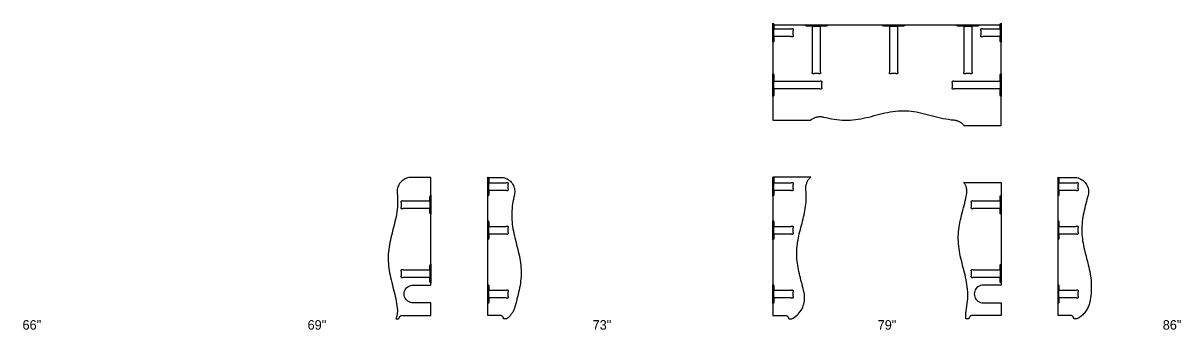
# Model space of a CAD drawing. Header units: inches. Extents: x 0 to 986, y -3 to 61.
# Drawn here: x 742.2 to 985.8, y -3 to 61.4 of the extents above; entities that cross this region are included whole.
import ezdxf
from ezdxf.enums import TextEntityAlignment as Align

# ---------------------------------------------------------------- set-up
doc = ezdxf.new("R2010")
doc.units = ezdxf.units.IN

msp = doc.modelspace()

# ---------------------------------------------------------------- linework, layer by layer
at = {"layer": 'BRACKET_CUT_LINE', "color": 4}
for p, q in [((900.2, 58.59), (900.2, 60.2)), ((908.33, 60.8), (909.95, 60.8)), ((924.58, 60.8), (926.2, 60.8)), ((940.21, 60.8), (941.82, 60.8)), ((947.8, 60.2), (947.8, 58.59)), ((900.2, 47.58), (900.2, 49.2)), ((947.8, 49.2), (947.8, 47.58)), ((840.2, 26.25), (840.2, 27.86)), ((900.2, 26.25), (900.2, 27.86)), ((960.2, 26.25), (960.2, 27.86)), ((827.8, 24.04), (827.8, 22.43)), ((947.8, 24.04), (947.8, 22.43)), ((840.2, 17.1), (840.2, 18.71)), ((900.2, 17.1), (900.2, 18.71)), ((960.2, 17.1), (960.2, 18.71)), ((827.8, 9.59), (827.8, 7.97)), ((947.8, 9.59), (947.8, 7.97)), ((840.2, 3.67), (840.2, 5.29)), ((900.2, 3.67), (900.2, 5.29)), ((960.2, 3.67), (960.2, 5.29))]:
    msp.add_line(p, q, dxfattribs=at)
at = {"layer": 'BRACKET_OUTLINE', "color": 6}
for points in [[(900, 61.4), (900.04, 61.36), (900.08, 61.32), (900.12, 61.27), (900.15, 61.22), (900.17, 61.17), (900.19, 61.11), (900.2, 61.06), (900.2, 61), (900.2, 60.2), (903.85, 60.2), (903.86, 60.22), (903.88, 60.23), (903.91, 60.24), (903.93, 60.25), (903.95, 60.26), (903.97, 60.27), (904, 60.27), (904.02, 60.27), (904.05, 60.27), (904.07, 60.27), (904.1, 60.26), (904.12, 60.25), (904.14, 60.24), (904.16, 60.23), (904.18, 60.22), (904.2, 60.2), (904.22, 60.18), (904.23, 60.16), (904.24, 60.14), (904.25, 60.12), (904.26, 60.1), (904.27, 60.07), (904.27, 60.05), (904.27, 60.02), (904.27, 60), (904.27, 59.97), (904.26, 59.95), (904.25, 59.93), (904.24, 59.91), (904.23, 59.88), (904.22, 59.86), (904.2, 59.85), (904.2, 58.94), (904.22, 58.92), (904.23, 58.9), (904.24, 58.88), (904.25, 58.86), (904.26, 58.83), (904.27, 58.81), (904.27, 58.79), (904.27, 58.76), (904.27, 58.74), (904.27, 58.71), (904.26, 58.69), (904.25, 58.67), (904.24, 58.64), (904.23, 58.62), (904.22, 58.6), (904.2, 58.59), (904.18, 58.57), (904.16, 58.55), (904.14, 58.54), (904.12, 58.53), (904.1, 58.52), (904.07, 58.52), (904.05, 58.51), (904.02, 58.51), (904, 58.51), (903.97, 58.52), (903.95, 58.52), (903.93, 58.53), (903.91, 58.54), (903.88, 58.55), (903.86, 58.57), (903.85, 58.59), (900.2, 58.59), (900.2, 57.78), (900.2, 57.73), (900.19, 57.67), (900.17, 57.61), (900.15, 57.56), (900.12, 57.51), (900.08, 57.46), (900.04, 57.42), (900, 57.38), (900, 61.4)], [(911.52, 61), (911.49, 60.96), (911.45, 60.92), (911.4, 60.88), (911.35, 60.85), (911.3, 60.83), (911.24, 60.81), (911.18, 60.8), (911.12, 60.8), (909.95, 60.8), (909.95, 51.15), (909.96, 51.14), (909.98, 51.12), (909.99, 51.09), (910, 51.07), (910.01, 51.05), (910.01, 51.03), (910.02, 51), (910.02, 50.98), (910.02, 50.95), (910.01, 50.93), (910.01, 50.9), (910, 50.88), (909.99, 50.86), (909.98, 50.84), (909.96, 50.82), (909.95, 50.8), (909.93, 50.78), (909.91, 50.77), (909.89, 50.76), (909.86, 50.75), (909.84, 50.74), (909.82, 50.73), (909.79, 50.73), (909.77, 50.73), (909.74, 50.73), (909.72, 50.73), (909.7, 50.74), (909.67, 50.75), (909.65, 50.76), (909.63, 50.77), (909.61, 50.78), (909.59, 50.8), (908.68, 50.8), (908.67, 50.78), (908.65, 50.77), (908.62, 50.76), (908.6, 50.75), (908.58, 50.74), (908.56, 50.73), (908.53, 50.73), (908.51, 50.73), (908.48, 50.73), (908.46, 50.73), (908.43, 50.74), (908.41, 50.75), (908.39, 50.76), (908.37, 50.77), (908.35, 50.78), (908.33, 50.8), (908.31, 50.82), (908.3, 50.84), (908.29, 50.86), (908.28, 50.88), (908.27, 50.9), (908.26, 50.93), (908.26, 50.95), (908.26, 50.98), (908.26, 51), (908.26, 51.03), (908.27, 51.05), (908.28, 51.07), (908.29, 51.09), (908.3, 51.12), (908.31, 51.14), (908.33, 51.15), (908.33, 60.8), (907.15, 60.8), (907.09, 60.8), (907.04, 60.81), (906.98, 60.83), (906.93, 60.85), (906.88, 60.88), (906.83, 60.92), (906.79, 60.96), (906.75, 61), (911.52, 61)], [(927.77, 61), (927.74, 60.96), (927.7, 60.92), (927.65, 60.88), (927.6, 60.85), (927.55, 60.83), (927.49, 60.81), (927.43, 60.8), (927.38, 60.8), (926.2, 60.8), (926.2, 51.15), (926.21, 51.14), (926.23, 51.12), (926.24, 51.09), (926.25, 51.07), (926.26, 51.05), (926.26, 51.03), (926.27, 51), (926.27, 50.98), (926.27, 50.95), (926.26, 50.93), (926.26, 50.9), (926.25, 50.88), (926.24, 50.86), (926.23, 50.84), (926.21, 50.82), (926.2, 50.8), (926.18, 50.78), (926.16, 50.77), (926.14, 50.76), (926.11, 50.75), (926.09, 50.74), (926.07, 50.73), (926.04, 50.73), (926.02, 50.73), (925.99, 50.73), (925.97, 50.73), (925.95, 50.74), (925.92, 50.75), (925.9, 50.76), (925.88, 50.77), (925.86, 50.78), (925.84, 50.8), (924.93, 50.8), (924.92, 50.78), (924.9, 50.77), (924.87, 50.76), (924.85, 50.75), (924.83, 50.74), (924.81, 50.73), (924.78, 50.73), (924.76, 50.73), (924.73, 50.73), (924.71, 50.73), (924.68, 50.74), (924.66, 50.75), (924.64, 50.76), (924.62, 50.77), (924.6, 50.78), (924.58, 50.8), (924.56, 50.82), (924.55, 50.84), (924.54, 50.86), (924.53, 50.88), (924.52, 50.9), (924.51, 50.93), (924.51, 50.95), (924.51, 50.98), (924.51, 51), (924.51, 51.03), (924.52, 51.05), (924.53, 51.07), (924.54, 51.09), (924.55, 51.12), (924.56, 51.14), (924.58, 51.15), (924.58, 60.8), (923.4, 60.8), (923.34, 60.8), (923.29, 60.81), (923.23, 60.83), (923.18, 60.85), (923.13, 60.88), (923.08, 60.92), (923.04, 60.96), (923, 61), (927.77, 61)], [(943.4, 61), (943.36, 60.96), (943.32, 60.92), (943.27, 60.88), (943.22, 60.85), (943.17, 60.83), (943.11, 60.81), (943.06, 60.8), (943, 60.8), (941.82, 60.8), (941.82, 51.15), (941.84, 51.14), (941.85, 51.12), (941.86, 51.09), (941.87, 51.07), (941.88, 51.05), (941.89, 51.03), (941.89, 51), (941.89, 50.98), (941.89, 50.95), (941.89, 50.93), (941.88, 50.9), (941.87, 50.88), (941.86, 50.86), (941.85, 50.84), (941.84, 50.82), (941.82, 50.8), (941.8, 50.78), (941.78, 50.77), (941.76, 50.76), (941.74, 50.75), (941.72, 50.74), (941.69, 50.73), (941.67, 50.73), (941.64, 50.73), (941.62, 50.73), (941.59, 50.73), (941.57, 50.74), (941.55, 50.75), (941.53, 50.76), (941.5, 50.77), (941.48, 50.78), (941.47, 50.8), (940.56, 50.8), (940.54, 50.78), (940.52, 50.77), (940.5, 50.76), (940.48, 50.75), (940.45, 50.74), (940.43, 50.73), (940.41, 50.73), (940.38, 50.73), (940.36, 50.73), (940.33, 50.73), (940.31, 50.74), (940.29, 50.75), (940.26, 50.76), (940.24, 50.77), (940.22, 50.78), (940.21, 50.8), (940.19, 50.82), (940.17, 50.84), (940.16, 50.86), (940.15, 50.88), (940.14, 50.9), (940.14, 50.93), (940.13, 50.95), (940.13, 50.98), (940.13, 51), (940.14, 51.03), (940.14, 51.05), (940.15, 51.07), (940.16, 51.09), (940.17, 51.12), (940.19, 51.14), (940.21, 51.15), (940.21, 60.8), (939.02, 60.8), (938.97, 60.8), (938.91, 60.81), (938.85, 60.83), (938.8, 60.85), (938.75, 60.88), (938.7, 60.92), (938.66, 60.96), (938.62, 61), (943.4, 61)], [(948, 57.38), (947.96, 57.42), (947.92, 57.46), (947.88, 57.51), (947.85, 57.56), (947.83, 57.61), (947.81, 57.67), (947.8, 57.73), (947.8, 57.78), (947.8, 58.59), (944.15, 58.59), (944.14, 58.57), (944.12, 58.55), (944.09, 58.54), (944.07, 58.53), (944.05, 58.52), (944.03, 58.52), (944, 58.51), (943.98, 58.51), (943.95, 58.51), (943.93, 58.52), (943.9, 58.52), (943.88, 58.53), (943.86, 58.54), (943.84, 58.55), (943.82, 58.57), (943.8, 58.59), (943.78, 58.6), (943.77, 58.62), (943.76, 58.64), (943.75, 58.67), (943.74, 58.69), (943.73, 58.71), (943.73, 58.74), (943.73, 58.76), (943.73, 58.79), (943.73, 58.81), (943.74, 58.83), (943.75, 58.86), (943.76, 58.88), (943.77, 58.9), (943.78, 58.92), (943.8, 58.94), (943.8, 59.85), (943.78, 59.86), (943.77, 59.88), (943.76, 59.91), (943.75, 59.93), (943.74, 59.95), (943.73, 59.97), (943.73, 60), (943.73, 60.02), (943.73, 60.05), (943.73, 60.07), (943.74, 60.1), (943.75, 60.12), (943.76, 60.14), (943.77, 60.16), (943.78, 60.18), (943.8, 60.2), (943.82, 60.22), (943.84, 60.23), (943.86, 60.24), (943.88, 60.25), (943.9, 60.26), (943.93, 60.27), (943.95, 60.27), (943.98, 60.27), (944, 60.27), (944.03, 60.27), (944.05, 60.26), (944.07, 60.25), (944.09, 60.24), (944.12, 60.23), (944.14, 60.22), (944.15, 60.2), (947.8, 60.2), (947.8, 61), (947.8, 61.06), (947.81, 61.11), (947.83, 61.17), (947.85, 61.22), (947.88, 61.27), (947.92, 61.32), (947.96, 61.36), (948, 61.4), (948, 57.38)], [(900, 50.78), (900.04, 50.74), (900.08, 50.7), (900.12, 50.65), (900.15, 50.6), (900.17, 50.55), (900.19, 50.49), (900.2, 50.43), (900.2, 50.38), (900.2, 49.2), (909.85, 49.2), (909.86, 49.21), (909.88, 49.23), (909.91, 49.24), (909.93, 49.25), (909.95, 49.26), (909.97, 49.26), (910, 49.27), (910.02, 49.27), (910.05, 49.27), (910.07, 49.26), (910.1, 49.26), (910.12, 49.25), (910.14, 49.24), (910.16, 49.23), (910.18, 49.21), (910.2, 49.2), (910.22, 49.18), (910.23, 49.16), (910.24, 49.14), (910.25, 49.11), (910.26, 49.09), (910.27, 49.07), (910.27, 49.04), (910.27, 49.02), (910.27, 48.99), (910.27, 48.97), (910.26, 48.95), (910.25, 48.92), (910.24, 48.9), (910.23, 48.88), (910.22, 48.86), (910.2, 48.84), (910.2, 47.93), (910.22, 47.92), (910.23, 47.9), (910.24, 47.87), (910.25, 47.85), (910.26, 47.83), (910.27, 47.81), (910.27, 47.78), (910.27, 47.76), (910.27, 47.73), (910.27, 47.71), (910.26, 47.68), (910.25, 47.66), (910.24, 47.64), (910.23, 47.62), (910.22, 47.6), (910.2, 47.58), (910.18, 47.56), (910.16, 47.55), (910.14, 47.54), (910.12, 47.53), (910.1, 47.52), (910.07, 47.51), (910.05, 47.51), (910.02, 47.51), (910, 47.51), (909.97, 47.51), (909.95, 47.52), (909.93, 47.53), (909.91, 47.54), (909.88, 47.55), (909.86, 47.56), (909.85, 47.58), (900.2, 47.58), (900.2, 46.4), (900.2, 46.34), (900.19, 46.29), (900.17, 46.23), (900.15, 46.18), (900.12, 46.13), (900.08, 46.08), (900.04, 46.04), (900, 46), (900, 50.78)], [(948, 46), (947.96, 46.04), (947.92, 46.08), (947.88, 46.13), (947.85, 46.18), (947.83, 46.23), (947.81, 46.29), (947.8, 46.34), (947.8, 46.4), (947.8, 47.58), (938.15, 47.58), (938.14, 47.56), (938.12, 47.55), (938.09, 47.54), (938.07, 47.53), (938.05, 47.52), (938.03, 47.51), (938, 47.51), (937.98, 47.51), (937.95, 47.51), (937.93, 47.51), (937.9, 47.52), (937.88, 47.53), (937.86, 47.54), (937.84, 47.55), (937.82, 47.56), (937.8, 47.58), (937.78, 47.6), (937.77, 47.62), (937.76, 47.64), (937.75, 47.66), (937.74, 47.68), (937.73, 47.71), (937.73, 47.73), (937.73, 47.76), (937.73, 47.78), (937.73, 47.81), (937.74, 47.83), (937.75, 47.85), (937.76, 47.87), (937.77, 47.9), (937.78, 47.92), (937.8, 47.93), (937.8, 48.84), (937.78, 48.86), (937.77, 48.88), (937.76, 48.9), (937.75, 48.92), (937.74, 48.95), (937.73, 48.97), (937.73, 48.99), (937.73, 49.02), (937.73, 49.04), (937.73, 49.07), (937.74, 49.09), (937.75, 49.11), (937.76, 49.14), (937.77, 49.16), (937.78, 49.18), (937.8, 49.2), (937.82, 49.21), (937.84, 49.23), (937.86, 49.24), (937.88, 49.25), (937.9, 49.26), (937.93, 49.26), (937.95, 49.27), (937.98, 49.27), (938, 49.27), (938.03, 49.26), (938.05, 49.26), (938.07, 49.25), (938.09, 49.24), (938.12, 49.23), (938.14, 49.21), (938.15, 49.2), (947.8, 49.2), (947.8, 50.38), (947.8, 50.43), (947.81, 50.49), (947.83, 50.55), (947.85, 50.6), (947.88, 50.65), (947.92, 50.7), (947.96, 50.74), (948, 50.78), (948, 46)], [(840, 29.06), (840.04, 29.03), (840.08, 28.99), (840.12, 28.94), (840.15, 28.89), (840.17, 28.84), (840.19, 28.78), (840.2, 28.72), (840.2, 28.66), (840.2, 27.86), (843.85, 27.86), (843.86, 27.88), (843.88, 27.9), (843.91, 27.91), (843.93, 27.92), (843.95, 27.93), (843.97, 27.93), (844, 27.94), (844.02, 27.94), (844.05, 27.94), (844.07, 27.93), (844.1, 27.93), (844.12, 27.92), (844.14, 27.91), (844.16, 27.9), (844.18, 27.88), (844.2, 27.86), (844.22, 27.85), (844.23, 27.83), (844.24, 27.81), (844.25, 27.78), (844.26, 27.76), (844.27, 27.74), (844.27, 27.71), (844.27, 27.69), (844.27, 27.66), (844.27, 27.64), (844.26, 27.62), (844.25, 27.59), (844.24, 27.57), (844.23, 27.55), (844.22, 27.53), (844.2, 27.51), (844.2, 26.6), (844.22, 26.59), (844.23, 26.57), (844.24, 26.54), (844.25, 26.52), (844.26, 26.5), (844.27, 26.48), (844.27, 26.45), (844.27, 26.43), (844.27, 26.4), (844.27, 26.38), (844.26, 26.35), (844.25, 26.33), (844.24, 26.31), (844.23, 26.29), (844.22, 26.27), (844.2, 26.25), (844.18, 26.23), (844.16, 26.22), (844.14, 26.21), (844.12, 26.2), (844.1, 26.19), (844.07, 26.18), (844.05, 26.18), (844.02, 26.18), (844, 26.18), (843.97, 26.18), (843.95, 26.19), (843.93, 26.2), (843.91, 26.21), (843.88, 26.22), (843.86, 26.23), (843.85, 26.25), (840.2, 26.25), (840.2, 25.45), (840.2, 25.39), (840.19, 25.34), (840.17, 25.28), (840.15, 25.23), (840.12, 25.18), (840.08, 25.13), (840.04, 25.09), (840, 25.05), (840, 29.06)], [(900, 29.06), (900.04, 29.03), (900.08, 28.99), (900.12, 28.94), (900.15, 28.89), (900.17, 28.84), (900.19, 28.78), (900.2, 28.72), (900.2, 28.66), (900.2, 27.86), (903.85, 27.86), (903.86, 27.88), (903.88, 27.9), (903.91, 27.91), (903.93, 27.92), (903.95, 27.93), (903.97, 27.93), (904, 27.94), (904.02, 27.94), (904.05, 27.94), (904.07, 27.93), (904.1, 27.93), (904.12, 27.92), (904.14, 27.91), (904.16, 27.9), (904.18, 27.88), (904.2, 27.86), (904.22, 27.85), (904.23, 27.83), (904.24, 27.81), (904.25, 27.78), (904.26, 27.76), (904.27, 27.74), (904.27, 27.71), (904.27, 27.69), (904.27, 27.66), (904.27, 27.64), (904.26, 27.62), (904.25, 27.59), (904.24, 27.57), (904.23, 27.55), (904.22, 27.53), (904.2, 27.51), (904.2, 26.6), (904.22, 26.59), (904.23, 26.57), (904.24, 26.54), (904.25, 26.52), (904.26, 26.5), (904.27, 26.48), (904.27, 26.45), (904.27, 26.43), (904.27, 26.4), (904.27, 26.38), (904.26, 26.35), (904.25, 26.33), (904.24, 26.31), (904.23, 26.29), (904.22, 26.27), (904.2, 26.25), (904.18, 26.23), (904.16, 26.22), (904.14, 26.21), (904.12, 26.2), (904.1, 26.19), (904.07, 26.18), (904.05, 26.18), (904.02, 26.18), (904, 26.18), (903.97, 26.18), (903.95, 26.19), (903.93, 26.2), (903.91, 26.21), (903.88, 26.22), (903.86, 26.23), (903.85, 26.25), (900.2, 26.25), (900.2, 25.45), (900.2, 25.39), (900.19, 25.34), (900.17, 25.28), (900.15, 25.23), (900.12, 25.18), (900.08, 25.13), (900.04, 25.09), (900, 25.05), (900, 29.06)], [(960, 29.06), (960.04, 29.03), (960.08, 28.99), (960.12, 28.94), (960.15, 28.89), (960.17, 28.84), (960.19, 28.78), (960.2, 28.72), (960.2, 28.66), (960.2, 27.86), (963.85, 27.86), (963.86, 27.88), (963.88, 27.9), (963.91, 27.91), (963.93, 27.92), (963.95, 27.93), (963.97, 27.93), (964, 27.94), (964.02, 27.94), (964.05, 27.94), (964.07, 27.93), (964.1, 27.93), (964.12, 27.92), (964.14, 27.91), (964.16, 27.9), (964.18, 27.88), (964.2, 27.86), (964.22, 27.85), (964.23, 27.83), (964.24, 27.81), (964.25, 27.78), (964.26, 27.76), (964.27, 27.74), (964.27, 27.71), (964.27, 27.69), (964.27, 27.66), (964.27, 27.64), (964.26, 27.62), (964.25, 27.59), (964.24, 27.57), (964.23, 27.55), (964.22, 27.53), (964.2, 27.51), (964.2, 26.6), (964.22, 26.59), (964.23, 26.57), (964.24, 26.54), (964.25, 26.52), (964.26, 26.5), (964.27, 26.48), (964.27, 26.45), (964.27, 26.43), (964.27, 26.4), (964.27, 26.38), (964.26, 26.35), (964.25, 26.33), (964.24, 26.31), (964.23, 26.29), (964.22, 26.27), (964.2, 26.25), (964.18, 26.23), (964.16, 26.22), (964.14, 26.21), (964.12, 26.2), (964.1, 26.19), (964.07, 26.18), (964.05, 26.18), (964.02, 26.18), (964, 26.18), (963.97, 26.18), (963.95, 26.19), (963.93, 26.2), (963.91, 26.21), (963.88, 26.22), (963.86, 26.23), (963.85, 26.25), (960.2, 26.25), (960.2, 25.45), (960.2, 25.39), (960.19, 25.34), (960.17, 25.28), (960.15, 25.23), (960.12, 25.18), (960.08, 25.13), (960.04, 25.09), (960, 25.05), (960, 29.06)], [(828, 21.23), (827.96, 21.26), (827.92, 21.3), (827.88, 21.35), (827.85, 21.4), (827.83, 21.45), (827.81, 21.51), (827.8, 21.57), (827.8, 21.62), (827.8, 22.43), (822.15, 22.43), (822.14, 22.41), (822.12, 22.39), (822.09, 22.38), (822.07, 22.37), (822.05, 22.36), (822.03, 22.36), (822, 22.35), (821.98, 22.35), (821.95, 22.35), (821.93, 22.36), (821.9, 22.36), (821.88, 22.37), (821.86, 22.38), (821.84, 22.39), (821.82, 22.41), (821.8, 22.43), (821.78, 22.44), (821.77, 22.46), (821.76, 22.48), (821.75, 22.51), (821.74, 22.53), (821.73, 22.55), (821.73, 22.58), (821.73, 22.6), (821.73, 22.63), (821.73, 22.65), (821.74, 22.67), (821.75, 22.7), (821.76, 22.72), (821.77, 22.74), (821.78, 22.76), (821.8, 22.78), (821.8, 23.69), (821.78, 23.7), (821.77, 23.72), (821.76, 23.75), (821.75, 23.77), (821.74, 23.79), (821.73, 23.81), (821.73, 23.84), (821.73, 23.86), (821.73, 23.89), (821.73, 23.91), (821.74, 23.94), (821.75, 23.96), (821.76, 23.98), (821.77, 24), (821.78, 24.02), (821.8, 24.04), (821.82, 24.06), (821.84, 24.07), (821.86, 24.08), (821.88, 24.09), (821.9, 24.1), (821.93, 24.11), (821.95, 24.11), (821.98, 24.11), (822, 24.11), (822.03, 24.11), (822.05, 24.1), (822.07, 24.09), (822.09, 24.08), (822.12, 24.07), (822.14, 24.06), (822.15, 24.04), (827.8, 24.04), (827.8, 24.84), (827.8, 24.9), (827.81, 24.95), (827.83, 25.01), (827.85, 25.06), (827.88, 25.11), (827.92, 25.16), (827.96, 25.2), (828, 25.24), (828, 21.23)], [(948, 21.23), (947.96, 21.26), (947.92, 21.3), (947.88, 21.35), (947.85, 21.4), (947.83, 21.45), (947.81, 21.51), (947.8, 21.57), (947.8, 21.62), (947.8, 22.43), (942.15, 22.43), (942.14, 22.41), (942.12, 22.39), (942.09, 22.38), (942.07, 22.37), (942.05, 22.36), (942.03, 22.36), (942, 22.35), (941.98, 22.35), (941.95, 22.35), (941.93, 22.36), (941.9, 22.36), (941.88, 22.37), (941.86, 22.38), (941.84, 22.39), (941.82, 22.41), (941.8, 22.43), (941.78, 22.44), (941.77, 22.46), (941.76, 22.48), (941.75, 22.51), (941.74, 22.53), (941.73, 22.55), (941.73, 22.58), (941.73, 22.6), (941.73, 22.63), (941.73, 22.65), (941.74, 22.67), (941.75, 22.7), (941.76, 22.72), (941.77, 22.74), (941.78, 22.76), (941.8, 22.78), (941.8, 23.69), (941.78, 23.7), (941.77, 23.72), (941.76, 23.75), (941.75, 23.77), (941.74, 23.79), (941.73, 23.81), (941.73, 23.84), (941.73, 23.86), (941.73, 23.89), (941.73, 23.91), (941.74, 23.94), (941.75, 23.96), (941.76, 23.98), (941.77, 24), (941.78, 24.02), (941.8, 24.04), (941.82, 24.06), (941.84, 24.07), (941.86, 24.08), (941.88, 24.09), (941.9, 24.1), (941.93, 24.11), (941.95, 24.11), (941.98, 24.11), (942, 24.11), (942.03, 24.11), (942.05, 24.1), (942.07, 24.09), (942.09, 24.08), (942.12, 24.07), (942.14, 24.06), (942.15, 24.04), (947.8, 24.04), (947.8, 24.84), (947.8, 24.9), (947.81, 24.95), (947.83, 25.01), (947.85, 25.06), (947.88, 25.11), (947.92, 25.16), (947.96, 25.2), (948, 25.24), (948, 21.23)], [(840, 19.91), (840.04, 19.88), (840.08, 19.84), (840.12, 19.79), (840.15, 19.74), (840.17, 19.69), (840.19, 19.63), (840.2, 19.57), (840.2, 19.52), (840.2, 18.71), (843.85, 18.71), (843.86, 18.73), (843.88, 18.75), (843.91, 18.76), (843.93, 18.77), (843.95, 18.78), (843.97, 18.78), (844, 18.79), (844.02, 18.79), (844.05, 18.79), (844.07, 18.78), (844.1, 18.78), (844.12, 18.77), (844.14, 18.76), (844.16, 18.75), (844.18, 18.73), (844.2, 18.71), (844.22, 18.7), (844.23, 18.68), (844.24, 18.66), (844.25, 18.63), (844.26, 18.61), (844.27, 18.59), (844.27, 18.56), (844.27, 18.54), (844.27, 18.51), (844.27, 18.49), (844.26, 18.47), (844.25, 18.44), (844.24, 18.42), (844.23, 18.4), (844.22, 18.38), (844.2, 18.36), (844.2, 17.45), (844.22, 17.44), (844.23, 17.42), (844.24, 17.39), (844.25, 17.37), (844.26, 17.35), (844.27, 17.33), (844.27, 17.3), (844.27, 17.28), (844.27, 17.25), (844.27, 17.23), (844.26, 17.2), (844.25, 17.18), (844.24, 17.16), (844.23, 17.14), (844.22, 17.12), (844.2, 17.1), (844.18, 17.08), (844.16, 17.07), (844.14, 17.06), (844.12, 17.05), (844.1, 17.04), (844.07, 17.03), (844.05, 17.03), (844.02, 17.03), (844, 17.03), (843.97, 17.03), (843.95, 17.04), (843.93, 17.05), (843.91, 17.06), (843.88, 17.07), (843.86, 17.08), (843.85, 17.1), (840.2, 17.1), (840.2, 16.3), (840.2, 16.24), (840.19, 16.19), (840.17, 16.13), (840.15, 16.08), (840.12, 16.03), (840.08, 15.98), (840.04, 15.94), (840, 15.9), (840, 19.91)], [(900, 19.91), (900.04, 19.88), (900.08, 19.84), (900.12, 19.79), (900.15, 19.74), (900.17, 19.69), (900.19, 19.63), (900.2, 19.57), (900.2, 19.52), (900.2, 18.71), (903.85, 18.71), (903.86, 18.73), (903.88, 18.75), (903.91, 18.76), (903.93, 18.77), (903.95, 18.78), (903.97, 18.78), (904, 18.79), (904.02, 18.79), (904.05, 18.79), (904.07, 18.78), (904.1, 18.78), (904.12, 18.77), (904.14, 18.76), (904.16, 18.75), (904.18, 18.73), (904.2, 18.71), (904.22, 18.7), (904.23, 18.68), (904.24, 18.66), (904.25, 18.63), (904.26, 18.61), (904.27, 18.59), (904.27, 18.56), (904.27, 18.54), (904.27, 18.51), (904.27, 18.49), (904.26, 18.47), (904.25, 18.44), (904.24, 18.42), (904.23, 18.4), (904.22, 18.38), (904.2, 18.36), (904.2, 17.45), (904.22, 17.44), (904.23, 17.42), (904.24, 17.39), (904.25, 17.37), (904.26, 17.35), (904.27, 17.33), (904.27, 17.3), (904.27, 17.28), (904.27, 17.25), (904.27, 17.23), (904.26, 17.2), (904.25, 17.18), (904.24, 17.16), (904.23, 17.14), (904.22, 17.12), (904.2, 17.1), (904.18, 17.08), (904.16, 17.07), (904.14, 17.06), (904.12, 17.05), (904.1, 17.04), (904.07, 17.03), (904.05, 17.03), (904.02, 17.03), (904, 17.03), (903.97, 17.03), (903.95, 17.04), (903.93, 17.05), (903.91, 17.06), (903.88, 17.07), (903.86, 17.08), (903.85, 17.1), (900.2, 17.1), (900.2, 16.3), (900.2, 16.24), (900.19, 16.19), (900.17, 16.13), (900.15, 16.08), (900.12, 16.03), (900.08, 15.98), (900.04, 15.94), (900, 15.9), (900, 19.91)], [(960, 19.91), (960.04, 19.88), (960.08, 19.84), (960.12, 19.79), (960.15, 19.74), (960.17, 19.69), (960.19, 19.63), (960.2, 19.57), (960.2, 19.52), (960.2, 18.71), (963.85, 18.71), (963.86, 18.73), (963.88, 18.75), (963.91, 18.76), (963.93, 18.77), (963.95, 18.78), (963.97, 18.78), (964, 18.79), (964.02, 18.79), (964.05, 18.79), (964.07, 18.78), (964.1, 18.78), (964.12, 18.77), (964.14, 18.76), (964.16, 18.75), (964.18, 18.73), (964.2, 18.71), (964.22, 18.7), (964.23, 18.68), (964.24, 18.66), (964.25, 18.63), (964.26, 18.61), (964.27, 18.59), (964.27, 18.56), (964.27, 18.54), (964.27, 18.51), (964.27, 18.49), (964.26, 18.47), (964.25, 18.44), (964.24, 18.42), (964.23, 18.4), (964.22, 18.38), (964.2, 18.36), (964.2, 17.45), (964.22, 17.44), (964.23, 17.42), (964.24, 17.39), (964.25, 17.37), (964.26, 17.35), (964.27, 17.33), (964.27, 17.3), (964.27, 17.28), (964.27, 17.25), (964.27, 17.23), (964.26, 17.2), (964.25, 17.18), (964.24, 17.16), (964.23, 17.14), (964.22, 17.12), (964.2, 17.1), (964.18, 17.08), (964.16, 17.07), (964.14, 17.06), (964.12, 17.05), (964.1, 17.04), (964.07, 17.03), (964.05, 17.03), (964.02, 17.03), (964, 17.03), (963.97, 17.03), (963.95, 17.04), (963.93, 17.05), (963.91, 17.06), (963.88, 17.07), (963.86, 17.08), (963.85, 17.1), (960.2, 17.1), (960.2, 16.3), (960.2, 16.24), (960.19, 16.19), (960.17, 16.13), (960.15, 16.08), (960.12, 16.03), (960.08, 15.98), (960.04, 15.94), (960, 15.9), (960, 19.91)], [(828, 6.77), (827.96, 6.81), (827.92, 6.85), (827.88, 6.9), (827.85, 6.95), (827.83, 7), (827.81, 7.06), (827.8, 7.12), (827.8, 7.17), (827.8, 7.97), (822.15, 7.97), (822.14, 7.96), (822.12, 7.94), (822.09, 7.93), (822.07, 7.92), (822.05, 7.91), (822.03, 7.91), (822, 7.9), (821.98, 7.9), (821.95, 7.9), (821.93, 7.91), (821.9, 7.91), (821.88, 7.92), (821.86, 7.93), (821.84, 7.94), (821.82, 7.96), (821.8, 7.97), (821.78, 7.99), (821.77, 8.01), (821.76, 8.03), (821.75, 8.06), (821.74, 8.08), (821.73, 8.1), (821.73, 8.13), (821.73, 8.15), (821.73, 8.18), (821.73, 8.2), (821.74, 8.22), (821.75, 8.25), (821.76, 8.27), (821.77, 8.29), (821.78, 8.31), (821.8, 8.33), (821.8, 9.24), (821.78, 9.25), (821.77, 9.27), (821.76, 9.3), (821.75, 9.32), (821.74, 9.34), (821.73, 9.36), (821.73, 9.39), (821.73, 9.41), (821.73, 9.44), (821.73, 9.46), (821.74, 9.49), (821.75, 9.51), (821.76, 9.53), (821.77, 9.55), (821.78, 9.57), (821.8, 9.59), (821.82, 9.61), (821.84, 9.62), (821.86, 9.63), (821.88, 9.64), (821.9, 9.65), (821.93, 9.66), (821.95, 9.66), (821.98, 9.66), (822, 9.66), (822.03, 9.66), (822.05, 9.65), (822.07, 9.64), (822.09, 9.63), (822.12, 9.62), (822.14, 9.61), (822.15, 9.59), (827.8, 9.59), (827.8, 10.39), (827.8, 10.45), (827.81, 10.5), (827.83, 10.56), (827.85, 10.61), (827.88, 10.66), (827.92, 10.71), (827.96, 10.75), (828, 10.79), (828, 6.77)], [(948, 6.77), (947.96, 6.81), (947.92, 6.85), (947.88, 6.9), (947.85, 6.95), (947.83, 7), (947.81, 7.06), (947.8, 7.12), (947.8, 7.17), (947.8, 7.97), (942.15, 7.97), (942.14, 7.96), (942.12, 7.94), (942.09, 7.93), (942.07, 7.92), (942.05, 7.91), (942.03, 7.91), (942, 7.9), (941.98, 7.9), (941.95, 7.9), (941.93, 7.91), (941.9, 7.91), (941.88, 7.92), (941.86, 7.93), (941.84, 7.94), (941.82, 7.96), (941.8, 7.97), (941.78, 7.99), (941.77, 8.01), (941.76, 8.03), (941.75, 8.06), (941.74, 8.08), (941.73, 8.1), (941.73, 8.13), (941.73, 8.15), (941.73, 8.18), (941.73, 8.2), (941.74, 8.22), (941.75, 8.25), (941.76, 8.27), (941.77, 8.29), (941.78, 8.31), (941.8, 8.33), (941.8, 9.24), (941.78, 9.25), (941.77, 9.27), (941.76, 9.3), (941.75, 9.32), (941.74, 9.34), (941.73, 9.36), (941.73, 9.39), (941.73, 9.41), (941.73, 9.44), (941.73, 9.46), (941.74, 9.49), (941.75, 9.51), (941.76, 9.53), (941.77, 9.55), (941.78, 9.57), (941.8, 9.59), (941.82, 9.61), (941.84, 9.62), (941.86, 9.63), (941.88, 9.64), (941.9, 9.65), (941.93, 9.66), (941.95, 9.66), (941.98, 9.66), (942, 9.66), (942.03, 9.66), (942.05, 9.65), (942.07, 9.64), (942.09, 9.63), (942.12, 9.62), (942.14, 9.61), (942.15, 9.59), (947.8, 9.59), (947.8, 10.39), (947.8, 10.45), (947.81, 10.5), (947.83, 10.56), (947.85, 10.61), (947.88, 10.66), (947.92, 10.71), (947.96, 10.75), (948, 10.79), (948, 6.77)], [(840, 6.49), (840.04, 6.45), (840.08, 6.41), (840.12, 6.36), (840.15, 6.31), (840.17, 6.26), (840.19, 6.2), (840.2, 6.15), (840.2, 6.09), (840.2, 5.29), (843.85, 5.29), (843.86, 5.31), (843.88, 5.32), (843.91, 5.33), (843.93, 5.34), (843.95, 5.35), (843.97, 5.36), (844, 5.36), (844.02, 5.36), (844.05, 5.36), (844.07, 5.36), (844.1, 5.35), (844.12, 5.34), (844.14, 5.33), (844.16, 5.32), (844.18, 5.31), (844.2, 5.29), (844.22, 5.27), (844.23, 5.25), (844.24, 5.23), (844.25, 5.21), (844.26, 5.19), (844.27, 5.16), (844.27, 5.14), (844.27, 5.11), (844.27, 5.09), (844.27, 5.06), (844.26, 5.04), (844.25, 5.02), (844.24, 5), (844.23, 4.97), (844.22, 4.95), (844.2, 4.94), (844.2, 4.03), (844.22, 4.01), (844.23, 3.99), (844.24, 3.97), (844.25, 3.95), (844.26, 3.92), (844.27, 3.9), (844.27, 3.88), (844.27, 3.85), (844.27, 3.83), (844.27, 3.8), (844.26, 3.78), (844.25, 3.76), (844.24, 3.73), (844.23, 3.71), (844.22, 3.69), (844.2, 3.67), (844.18, 3.66), (844.16, 3.64), (844.14, 3.63), (844.12, 3.62), (844.1, 3.61), (844.07, 3.61), (844.05, 3.6), (844.02, 3.6), (844, 3.6), (843.97, 3.61), (843.95, 3.61), (843.93, 3.62), (843.91, 3.63), (843.88, 3.64), (843.86, 3.66), (843.85, 3.67), (840.2, 3.67), (840.2, 2.88), (840.2, 2.82), (840.19, 2.76), (840.17, 2.7), (840.15, 2.65), (840.12, 2.6), (840.08, 2.55), (840.04, 2.51), (840, 2.48), (840, 6.49)], [(900, 6.49), (900.04, 6.45), (900.08, 6.41), (900.12, 6.36), (900.15, 6.31), (900.17, 6.26), (900.19, 6.2), (900.2, 6.15), (900.2, 6.09), (900.2, 5.29), (903.85, 5.29), (903.86, 5.31), (903.88, 5.32), (903.91, 5.33), (903.93, 5.34), (903.95, 5.35), (903.97, 5.36), (904, 5.36), (904.02, 5.36), (904.05, 5.36), (904.07, 5.36), (904.1, 5.35), (904.12, 5.34), (904.14, 5.33), (904.16, 5.32), (904.18, 5.31), (904.2, 5.29), (904.22, 5.27), (904.23, 5.25), (904.24, 5.23), (904.25, 5.21), (904.26, 5.19), (904.27, 5.16), (904.27, 5.14), (904.27, 5.11), (904.27, 5.09), (904.27, 5.06), (904.26, 5.04), (904.25, 5.02), (904.24, 5), (904.23, 4.97), (904.22, 4.95), (904.2, 4.94), (904.2, 4.03), (904.22, 4.01), (904.23, 3.99), (904.24, 3.97), (904.25, 3.95), (904.26, 3.92), (904.27, 3.9), (904.27, 3.88), (904.27, 3.85), (904.27, 3.83), (904.27, 3.8), (904.26, 3.78), (904.25, 3.76), (904.24, 3.73), (904.23, 3.71), (904.22, 3.69), (904.2, 3.67), (904.18, 3.66), (904.16, 3.64), (904.14, 3.63), (904.12, 3.62), (904.1, 3.61), (904.07, 3.61), (904.05, 3.6), (904.02, 3.6), (904, 3.6), (903.97, 3.61), (903.95, 3.61), (903.93, 3.62), (903.91, 3.63), (903.88, 3.64), (903.86, 3.66), (903.85, 3.67), (900.2, 3.67), (900.2, 2.88), (900.2, 2.82), (900.19, 2.76), (900.17, 2.7), (900.15, 2.65), (900.12, 2.6), (900.08, 2.55), (900.04, 2.51), (900, 2.48), (900, 6.49)], [(960, 6.49), (960.04, 6.45), (960.08, 6.41), (960.12, 6.36), (960.15, 6.31), (960.17, 6.26), (960.19, 6.2), (960.2, 6.15), (960.2, 6.09), (960.2, 5.29), (963.85, 5.29), (963.86, 5.31), (963.88, 5.32), (963.91, 5.33), (963.93, 5.34), (963.95, 5.35), (963.97, 5.36), (964, 5.36), (964.02, 5.36), (964.05, 5.36), (964.07, 5.36), (964.1, 5.35), (964.12, 5.34), (964.14, 5.33), (964.16, 5.32), (964.18, 5.31), (964.2, 5.29), (964.22, 5.27), (964.23, 5.25), (964.24, 5.23), (964.25, 5.21), (964.26, 5.19), (964.27, 5.16), (964.27, 5.14), (964.27, 5.11), (964.27, 5.09), (964.27, 5.06), (964.26, 5.04), (964.25, 5.02), (964.24, 5), (964.23, 4.97), (964.22, 4.95), (964.2, 4.94), (964.2, 4.03), (964.22, 4.01), (964.23, 3.99), (964.24, 3.97), (964.25, 3.95), (964.26, 3.92), (964.27, 3.9), (964.27, 3.88), (964.27, 3.85), (964.27, 3.83), (964.27, 3.8), (964.26, 3.78), (964.25, 3.76), (964.24, 3.73), (964.23, 3.71), (964.22, 3.69), (964.2, 3.67), (964.18, 3.66), (964.16, 3.64), (964.14, 3.63), (964.12, 3.62), (964.1, 3.61), (964.07, 3.61), (964.05, 3.6), (964.02, 3.6), (964, 3.6), (963.97, 3.61), (963.95, 3.61), (963.93, 3.62), (963.91, 3.63), (963.88, 3.64), (963.86, 3.66), (963.85, 3.67), (960.2, 3.67), (960.2, 2.88), (960.2, 2.82), (960.19, 2.76), (960.17, 2.7), (960.15, 2.65), (960.12, 2.6), (960.08, 2.55), (960.04, 2.51), (960, 2.48), (960, 6.49)]]:
    msp.add_lwpolyline(points, close=True, dxfattribs=at)
at = {"layer": 'SHELF_BACK', "color": 3}
msp.add_lwpolyline([(948, 61), (900, 61), (900, 41.04), (907.95, 41.04), (907.95, 41.04), (908.06, 41.13), (908.18, 41.22), (908.31, 41.31), (908.44, 41.38), (908.57, 41.46), (908.71, 41.52), (908.85, 41.58), (908.99, 41.63), (909.14, 41.67), (909.28, 41.7), (909.43, 41.73), (909.58, 41.75), (909.73, 41.76), (909.88, 41.77), (910.04, 41.77), (910.19, 41.76), (910.34, 41.74), (910.48, 41.71), (910.63, 41.68), (910.63, 41.68), (911.19, 41.55), (911.75, 41.42), (912.31, 41.31), (912.87, 41.21), (913.43, 41.13), (913.99, 41.07), (914.55, 41.02), (915.11, 41), (915.67, 41), (916.23, 41.02), (916.79, 41.07), (917.35, 41.13), (917.91, 41.21), (918.47, 41.31), (919.03, 41.42), (919.59, 41.55), (920.15, 41.68), (920.71, 41.82), (921.27, 41.97), (921.83, 42.12), (922.39, 42.26), (922.95, 42.4), (923.52, 42.53), (924.08, 42.65), (924.64, 42.75), (925.2, 42.84), (925.76, 42.91), (926.32, 42.96), (926.88, 42.99), (927.44, 43), (928, 42.99), (928.56, 42.95), (929.12, 42.9), (929.68, 42.83), (930.24, 42.74), (930.8, 42.63), (931.36, 42.51), (931.92, 42.38), (932.48, 42.24), (933.04, 42.09), (933.6, 41.95), (934.16, 41.8), (934.72, 41.66), (935.28, 41.53), (935.84, 41.4), (936.4, 41.29), (936.96, 41.2), (937.52, 41.12), (938.08, 41.06), (938.08, 41.06), (938.21, 41.04), (938.34, 41.02), (938.46, 41), (938.59, 40.97), (938.71, 40.93), (938.84, 40.89), (938.96, 40.84), (939.08, 40.79), (939.19, 40.73), (939.31, 40.67), (939.42, 40.6), (939.53, 40.53), (939.63, 40.46), (939.74, 40.37), (939.83, 40.29), (939.93, 40.2), (940.02, 40.11), (940.1, 40.01), (940.19, 39.91), (948, 39.91), (948, 61)], close=True, dxfattribs=at)
at = {"layer": 'SHELF_LEFT', "color": 5}
for points in [[(828, 0), (828, 2.62), (824.25, 2.62), (823.96, 2.65), (823.67, 2.72), (823.4, 2.83), (823.15, 2.98), (822.92, 3.17), (822.73, 3.4), (822.58, 3.65), (822.47, 3.92), (822.4, 4.21), (822.38, 4.5), (822.4, 4.79), (822.47, 5.08), (822.58, 5.35), (822.73, 5.6), (822.92, 5.83), (823.15, 6.02), (823.4, 6.17), (823.67, 6.28), (823.96, 6.35), (824.25, 6.38), (828, 6.38), (828, 29), (823.89, 29), (823.89, 29), (823.62, 28.99), (823.36, 28.95), (823.1, 28.89), (822.85, 28.81), (822.6, 28.71), (822.37, 28.59), (822.15, 28.44), (821.94, 28.28), (821.74, 28.1), (821.57, 27.9), (821.41, 27.69), (821.27, 27.46), (821.15, 27.22), (821.05, 26.98), (820.98, 26.72), (820.92, 26.46), (820.89, 26.2), (820.89, 25.93), (820.91, 25.67), (820.91, 25.67), (820.95, 25.18), (820.98, 24.68), (821, 24.19), (821, 23.7), (820.98, 23.21), (820.94, 22.71), (820.89, 22.22), (820.83, 21.73), (820.75, 21.23), (820.66, 20.74), (820.56, 20.25), (820.44, 19.76), (820.32, 19.26), (820.2, 18.77), (820.07, 18.28), (819.94, 17.78), (819.82, 17.29), (819.69, 16.8), (819.57, 16.31), (819.46, 15.81), (819.35, 15.32), (819.26, 14.83), (819.18, 14.33), (819.11, 13.84), (819.06, 13.35), (819.03, 12.86), (819, 12.36), (819, 11.87), (819.01, 11.38), (819.04, 10.88), (819.09, 10.39), (819.15, 9.9), (819.22, 9.41), (819.31, 8.91), (819.41, 8.42), (819.52, 7.93), (819.63, 7.44), (819.76, 6.94), (819.88, 6.45), (820.01, 5.96), (820.14, 5.46), (820.27, 4.97), (820.39, 4.48), (820.5, 3.99), (820.61, 3.49), (820.71, 3), (820.79, 2.51), (820.86, 2.01), (820.92, 1.52), (820.92, 1.52), (820.93, 1.4), (820.94, 1.28), (820.95, 1.16), (820.95, 1.04), (820.95, 0.91), (820.94, 0.79), (820.94, 0.67), (820.93, 0.55), (820.91, 0.43), (820.9, 0.31), (820.88, 0.19), (820.86, 0.07), (820.83, -0.05), (820.8, -0.17), (820.77, -0.29), (820.74, -0.4), (820.71, -0.52), (820.67, -0.64), (820.62, -0.75), (821.25, -0.75), (821.25, -0.75), (821.25, -0.67), (821.27, -0.58), (821.29, -0.5), (821.32, -0.42), (821.36, -0.35), (821.41, -0.28), (821.47, -0.22), (821.53, -0.16), (821.6, -0.11), (821.67, -0.07), (821.75, -0.04), (821.83, -0.02), (821.92, 0), (822, 0), (828, 0)], [(948, 0), (942, 0), (942, 0), (941.92, 0), (941.83, -0.02), (941.75, -0.04), (941.67, -0.07), (941.6, -0.11), (941.53, -0.16), (941.47, -0.22), (941.41, -0.28), (941.36, -0.35), (941.32, -0.42), (941.29, -0.5), (941.27, -0.58), (941.25, -0.67), (941.25, -0.75), (940.62, -0.75), (940.62, -0.75), (940.61, -0.66), (940.6, -0.57), (940.59, -0.48), (940.58, -0.39), (940.58, -0.3), (940.57, -0.21), (940.57, -0.12), (940.57, -0.03), (940.57, 0.06), (940.57, 0.15), (940.57, 0.24), (940.58, 0.33), (940.59, 0.42), (940.6, 0.51), (940.61, 0.6), (940.62, 0.69), (940.63, 0.78), (940.65, 0.87), (940.66, 0.96), (940.66, 0.96), (940.75, 1.46), (940.83, 1.97), (940.9, 2.47), (940.95, 2.97), (940.98, 3.47), (941, 3.98), (941, 4.48), (940.98, 4.98), (940.94, 5.48), (940.89, 5.99), (940.83, 6.49), (940.74, 6.99), (940.65, 7.49), (940.55, 8), (940.43, 8.5), (940.31, 9), (940.18, 9.5), (940.05, 10.01), (939.92, 10.51), (939.79, 11.01), (939.66, 11.51), (939.54, 12.01), (939.43, 12.52), (939.33, 13.02), (939.24, 13.52), (939.16, 14.02), (939.09, 14.53), (939.05, 15.03), (939.02, 15.53), (939, 16.03), (939, 16.54), (939.02, 17.04), (939.06, 17.54), (939.11, 18.04), (939.18, 18.55), (939.27, 19.05), (939.36, 19.55), (939.47, 20.05), (939.58, 20.56), (939.71, 21.06), (939.83, 21.56), (939.96, 22.06), (940.1, 22.57), (940.23, 23.07), (940.35, 23.57), (940.47, 24.07), (940.58, 24.57), (940.68, 25.08), (940.77, 25.58), (940.77, 25.58), (940.79, 25.71), (940.81, 25.84), (940.81, 25.97), (940.81, 26.1), (940.81, 26.23), (940.8, 26.36), (940.79, 26.49), (940.76, 26.61), (940.74, 26.74), (940.71, 26.87), (940.67, 26.99), (940.63, 27.12), (940.58, 27.24), (940.53, 27.35), (940.47, 27.47), (940.4, 27.58), (940.34, 27.7), (940.26, 27.8), (940.19, 27.91), (948, 27.91), (948, 6.38), (944.25, 6.38), (943.96, 6.35), (943.67, 6.28), (943.4, 6.17), (943.15, 6.02), (942.92, 5.83), (942.73, 5.6), (942.58, 5.35), (942.47, 5.08), (942.4, 4.79), (942.38, 4.5), (942.4, 4.21), (942.47, 3.92), (942.58, 3.65), (942.73, 3.4), (942.92, 3.17), (943.15, 2.98), (943.4, 2.83), (943.67, 2.72), (943.96, 2.65), (944.25, 2.62), (948, 2.62), (948, 0)]]:
    msp.add_lwpolyline(points, close=True, dxfattribs=at)
at = {"layer": 'SHELF_RIGHT', "color": 1}
for points in [[(840, 0), (840, 29), (842.65, 29), (842.65, 29), (842.94, 28.99), (843.22, 28.95), (843.49, 28.88), (843.76, 28.79), (844.02, 28.67), (844.27, 28.53), (844.5, 28.36), (844.72, 28.18), (844.91, 27.97), (845.09, 27.75), (845.25, 27.51), (845.38, 27.26), (845.48, 26.99), (845.56, 26.72), (845.62, 26.44), (845.65, 26.16), (845.65, 25.87), (845.62, 25.59), (845.57, 25.31), (845.57, 25.31), (845.46, 24.83), (845.36, 24.36), (845.27, 23.88), (845.19, 23.41), (845.12, 22.93), (845.07, 22.45), (845.03, 21.98), (845.01, 21.5), (845, 21.03), (845.01, 20.55), (845.03, 20.07), (845.07, 19.6), (845.12, 19.12), (845.18, 18.65), (845.26, 18.17), (845.35, 17.69), (845.45, 17.22), (845.56, 16.74), (845.67, 16.27), (845.79, 15.79), (845.92, 15.32), (846.04, 14.84), (846.17, 14.36), (846.29, 13.89), (846.4, 13.41), (846.51, 12.94), (846.62, 12.46), (846.71, 11.98), (846.79, 11.51), (846.86, 11.03), (846.92, 10.56), (846.96, 10.08), (846.99, 9.6), (847, 9.13), (847, 8.65), (846.98, 8.18), (846.94, 7.7), (846.89, 7.22), (846.83, 6.75), (846.76, 6.27), (846.67, 5.8), (846.57, 5.32), (846.46, 4.85), (846.35, 4.37), (846.23, 3.89), (846.11, 3.42), (845.98, 2.94), (845.86, 2.47), (845.74, 1.99), (845.74, 1.99), (845.69, 1.82), (845.64, 1.65), (845.58, 1.49), (845.52, 1.32), (845.45, 1.16), (845.37, 1), (845.29, 0.85), (845.21, 0.69), (845.12, 0.54), (845.02, 0.39), (844.92, 0.25), (844.81, 0.11), (844.7, -0.02), (844.58, -0.16), (844.46, -0.28), (844.34, -0.41), (844.21, -0.53), (844.07, -0.64), (843.94, -0.75), (843.31, -0.75), (843.31, -0.75), (843.31, -0.67), (843.29, -0.58), (843.27, -0.5), (843.24, -0.42), (843.2, -0.35), (843.15, -0.28), (843.09, -0.22), (843.03, -0.16), (842.96, -0.11), (842.89, -0.07), (842.81, -0.04), (842.73, -0.02), (842.65, 0), (842.56, 0), (840, 0)], [(900, 0), (902.56, 0), (902.56, 0), (902.65, 0), (902.73, -0.02), (902.81, -0.04), (902.89, -0.07), (902.96, -0.11), (903.03, -0.16), (903.09, -0.22), (903.15, -0.28), (903.2, -0.35), (903.24, -0.42), (903.27, -0.5), (903.29, -0.58), (903.31, -0.67), (903.31, -0.75), (903.94, -0.75), (903.94, -0.75), (904.24, -0.58), (904.53, -0.39), (904.81, -0.19), (905.07, 0.04), (905.31, 0.29), (905.54, 0.55), (905.75, 0.82), (905.94, 1.11), (906.11, 1.41), (906.25, 1.72), (906.38, 2.05), (906.48, 2.38), (906.56, 2.71), (906.62, 3.05), (906.65, 3.4), (906.66, 3.74), (906.65, 4.09), (906.61, 4.43), (906.55, 4.77), (906.55, 4.77), (906.45, 5.22), (906.34, 5.66), (906.23, 6.1), (906.11, 6.54), (906, 6.99), (905.88, 7.43), (905.77, 7.87), (905.66, 8.32), (905.55, 8.76), (905.45, 9.2), (905.36, 9.64), (905.27, 10.09), (905.2, 10.53), (905.13, 10.97), (905.08, 11.42), (905.04, 11.86), (905.02, 12.3), (905, 12.74), (905, 13.19), (905.01, 13.63), (905.04, 14.07), (905.08, 14.52), (905.13, 14.96), (905.19, 15.4), (905.27, 15.84), (905.35, 16.29), (905.44, 16.73), (905.54, 17.17), (905.65, 17.62), (905.76, 18.06), (905.88, 18.5), (905.99, 18.94), (906.11, 19.39), (906.22, 19.83), (906.33, 20.27), (906.44, 20.71), (906.54, 21.16), (906.63, 21.6), (906.72, 22.04), (906.79, 22.49), (906.86, 22.93), (906.91, 23.37), (906.95, 23.81), (906.98, 24.26), (907, 24.7), (907, 25.14), (906.99, 25.59), (906.96, 26.03), (906.92, 26.47), (906.92, 26.47), (906.91, 26.62), (906.91, 26.77), (906.91, 26.92), (906.93, 27.07), (906.94, 27.22), (906.97, 27.37), (907.01, 27.52), (907.05, 27.67), (907.1, 27.81), (907.15, 27.95), (907.21, 28.09), (907.28, 28.22), (907.36, 28.35), (907.44, 28.48), (907.53, 28.6), (907.63, 28.72), (907.73, 28.83), (907.83, 28.94), (907.95, 29.04), (900, 29.04), (900, 0)], [(960, 0), (960, 29), (963.42, 29), (963.42, 29), (963.7, 28.99), (963.99, 28.95), (964.26, 28.88), (964.53, 28.78), (964.79, 28.66), (965.04, 28.52), (965.27, 28.36), (965.49, 28.17), (965.69, 27.96), (965.86, 27.73), (966.02, 27.49), (966.15, 27.24), (966.25, 26.97), (966.33, 26.7), (966.39, 26.42), (966.41, 26.13), (966.41, 25.85), (966.38, 25.56), (966.33, 25.28), (966.33, 25.28), (966.21, 24.82), (966.09, 24.36), (965.97, 23.9), (965.86, 23.44), (965.74, 22.99), (965.62, 22.53), (965.52, 22.07), (965.41, 21.61), (965.32, 21.15), (965.24, 20.69), (965.17, 20.23), (965.11, 19.77), (965.06, 19.31), (965.02, 18.86), (965.01, 18.4), (965, 17.94), (965.01, 17.48), (965.03, 17.02), (965.07, 16.56), (965.12, 16.1), (965.18, 15.64), (965.26, 15.18), (965.35, 14.73), (965.44, 14.27), (965.54, 13.81), (965.65, 13.35), (965.77, 12.89), (965.89, 12.43), (966.01, 11.97), (966.13, 11.51), (966.24, 11.05), (966.36, 10.6), (966.47, 10.14), (966.57, 9.68), (966.67, 9.22), (966.75, 8.76), (966.82, 8.3), (966.89, 7.84), (966.94, 7.38), (966.97, 6.93), (966.99, 6.47), (967, 6.01), (966.99, 5.55), (966.97, 5.09), (966.94, 4.63), (966.89, 4.17), (966.83, 3.71), (966.75, 3.25), (966.67, 2.8), (966.67, 2.8), (966.62, 2.56), (966.55, 2.32), (966.48, 2.09), (966.39, 1.86), (966.29, 1.64), (966.18, 1.42), (966.06, 1.21), (965.93, 1), (965.79, 0.8), (965.65, 0.6), (965.49, 0.42), (965.32, 0.24), (965.14, 0.07), (964.96, -0.09), (964.77, -0.24), (964.57, -0.38), (964.37, -0.52), (964.15, -0.64), (963.94, -0.75), (963.31, -0.75), (963.31, -0.75), (963.31, -0.67), (963.29, -0.58), (963.27, -0.5), (963.24, -0.42), (963.2, -0.35), (963.15, -0.28), (963.09, -0.22), (963.03, -0.16), (962.96, -0.11), (962.89, -0.07), (962.81, -0.04), (962.73, -0.02), (962.65, 0), (962.56, 0), (960, 0)]]:
    msp.add_lwpolyline(points, close=True, dxfattribs=at)

# ---------------------------------------------------------------- texts
at = {"layer": 'LABELS', "color": 8}
for s, p in [('66"', (744, -3)), ('69"', (804, -3)), ('73"', (864, -3)), ('79"', (924, -3)), ('86"', (984, -3))]:
    msp.add_text(s, height=2, dxfattribs=at).set_placement(p, align=Align.CENTER)

doc.saveas('drawing.dxf')
